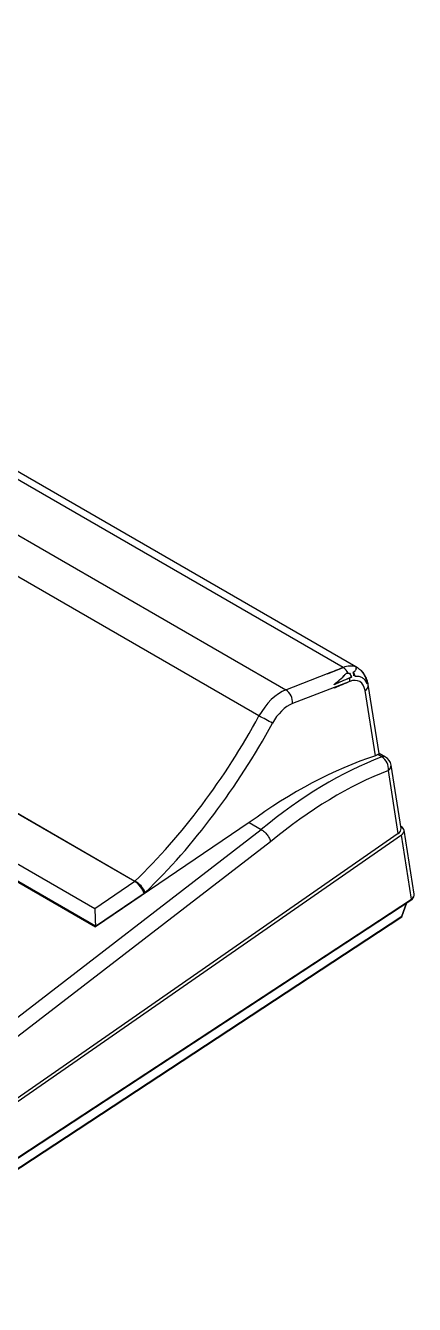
# Model space of a CAD drawing. Header units: millimetres. Extents: x 102 to 710, y 145 to 429.
# Drawn here: x 581.7 to 625.4, y 285.3 to 429 of the extents above; entities that cross this region are included whole.
import ezdxf

# ---------------------------------------------------------------- set-up
doc = ezdxf.new("R2010")
doc.units = ezdxf.units.MM

msp = doc.modelspace()

# ---------------------------------------------------------------- linework, layer by layer
at = {"color": 7, "linetype": 'Continuous', "lineweight": 25}
for p, q in [((617.3856, 356.8715), (492.4625, 428.988)), ((618.805, 356.9444), (494.0307, 428.9751)), ((486.1588, 426.4077), (610.9479, 354.3685)), ((607.921, 351.432), (483.0837, 423.4991)), ((615.6386, 356.1744), (617.3856, 356.8715)), ((618.5219, 356.3376), (618.5527, 355.9487)), ((618.7931, 356.9375), (618.9419, 356.8467)), ((618.9538, 356.8586), (618.8342, 356.9276)), ((619.0913, 356.7556), (619.153, 356.718)), ((619.153, 356.718), (619.188, 356.6977)), ((610.9479, 354.3685), (615.6202, 356.1851)), ((618.1304, 355.3175), (611.6927, 352.8145)), ((615.6202, 356.1851), (615.6386, 356.1744)), ((615.6385, 356.1742), (615.6386, 356.1744)), ((616.3693, 354.9394), (616.3582, 354.9743)), ((618.3076, 355.7709), (618.3076, 355.7708)), ((618.7453, 355.8683), (618.7453, 355.8682)), ((621.4238, 347.2278), (620.1951, 354.9513)), ((616.4002, 354.5505), (616.389, 354.5853)), ((621.0061, 346.9593), (619.8403, 354.2876)), ((621.7126, 346.8299), (621.2647, 347.0884)), ((622.1529, 346.8077), (621.4236, 347.2287)), ((623.5735, 338.2264), (622.4652, 345.2994)), ((623.882, 338.7766), (622.7629, 345.9187)), ((574.9743, 343.8106), (593.9584, 332.8513)), ((575.0031, 343.838), (593.9869, 332.8788)), ((570.498, 340.7743), (589.4831, 329.8144)), ((606.8213, 339.4439), (589.5608, 327.7358)), ((606.8213, 339.4439), (608.1718, 338.6643)), ((555.4624, 298.0651), (608.1745, 338.6628)), ((623.5735, 338.2264), (557.3119, 292.2013)), ((623.9254, 338.0401), (557.6868, 292.031)), ((623.8424, 339.0295), (623.8793, 339.01)), ((625.0516, 330.8531), (623.9254, 338.0401)), ((625.3586, 331.4123), (624.2339, 338.5903)), ((609.2069, 337.2786), (556.4211, 296.6242)), ((574.3658, 336.5077), (589.5608, 327.7358)), ((589.4831, 329.8144), (593.9594, 332.8507)), ((593.9584, 332.8513), (593.9869, 332.8788)), ((557.8775, 286.6944), (625.0012, 330.7292)), ((557.9178, 286.8118), (625.0516, 330.8531)), ((595.0154, 331.4784), (589.5593, 327.7774)), ((595.1378, 331.5965), (595.0154, 331.4784)), ((623.9886, 328.8625), (624.5514, 330.4341)), ((557.6216, 285.3199), (623.9816, 328.8537)), ((557.6627, 285.4274), (623.9671, 328.9247)), ((589.5608, 327.7358), (589.5593, 327.7774))]:
    msp.add_line(p, q, dxfattribs=at)
at = {"color": 8, "linetype": 'Continuous', "lineweight": 25}
for p, q in [((589.5568, 327.8235), (573.6017, 337.0342)), ((623.9671, 328.9247), (624.4942, 330.3966))]:
    msp.add_line(p, q, dxfattribs=at)
at = {"color": 7, "linetype": 'Continuous', "lineweight": 25}
for centre, radius, start, end in [((616.5712, 355.5951), 1.5141, 24.569863, 57.456902), ((618.2835, 355.6972), 1.3409, 49.574229, 67.666015), ((616.5728, 355.4457), 1.5629, 355.295491, 9.252293), ((609.9774, 352.9479), 1.7204, 355.554409, 55.661071), ((570.5069, 281.1328), 79.6354, 60.741671, 61.977546), ((620.8756, 345.468), 1.5985, 353.944259, 58.426585), ((621.5279, 345.7251), 1.25, 8.905875, 60.002688), ((592.5694, 330.4491), 2.8129, 24.07242, 59.740329)]:
    msp.add_arc(centre, radius, start, end, dxfattribs=at)
at = {"color": 8, "linetype": 'Continuous', "lineweight": 25}
for centre, radius, start, end in [((619.4928, 354.9001), 0.7042, 299.571499, 4.144587), ((621.9085, 346.3369), 0.5304, 62.560674, 111.669836), ((622.0773, 345.867), 0.6875, 304.345651, 4.308701), ((624.9204, 330.8342), 0.1325, 307.586809, 8.201759)]:
    msp.add_arc(centre, radius, start, end, dxfattribs=at)
at = {"color": 7, "linetype": 'Continuous', "lineweight": 25}
for centre, major_axis, ratio, start_param, end_param in [((617.2507, 355.7849), (84.0068, 33.5215), 0.01060536, 1.5649587, 1.58575666), ((617.0364, 353.3468), (1.915, 3.5127), 0.59592508, 0.06921691, 0.61753946), ((615.4853, 355.0985), (-0.4633, 1.161), 0.65872825, 5.56630011, 5.58709807), ((614.2881, 354.633), (3.8065, 2.419), 0.20171907, 5.15462654, 5.70601623), ((615.5511, 355.124), (-0.69, 1.0651), 0.5243615, 4.22006624, 4.25137134), ((696.4335, 386.5708), (84.0068, 33.5215), 0.01060536, 2.76721445, 2.82974569), ((617.9161, 352.8794), (1.2886, 2.4307), 0.60418772, 5.60679282, 6.8934732), ((610.5208, 349.9572), (2.3837, 4.3965), 0.59758648, 0.61612184, 1.55931747), ((611.4004, 349.4898), (1.7572, 3.3146), 0.60418772, 0.61028789, 1.55348352), ((581.5993, 366.3674), (23.3874, 44.2177), 0.60484382, 4.21627038, 4.69447819), ((582.479, 365.9001), (24.0145, 45.2994), 0.60418772, 4.21686837, 4.69507618), ((614.2234, 293.0091), (28.1146, 53.0335), 0.60418772, 0.5604069, 0.89472861), ((615.4154, 292.3209), (25.0497, 54.7204), 0.56584945, 0.52143103, 0.86310224), ((620.2827, 346.444), (1.1407, 0.7846), 0.03480103, 5.72489941, 6.26660105), ((616.3527, 291.8951), (24.4262, 53.6351), 0.56553307, 0.520349, 0.86248546), ((622.6363, 338.6522), (1.2496, 0.0912), 0.56799879, 5.51814166, 6.33015733), ((622.9881, 338.4658), (1.2496, 0.0912), 0.56799879, 5.51814166, 7.01935045), ((597.876, 335.5559), (3.9838, 2.6439), 0.19201776, 3.23675865, 3.2378543), ((594.1357, 331.9457), (-0.7901, 0.9733), 0.45454731, 3.8916204, 5.4187869), ((624.1083, 331.3174), (1.2553, 0.0428), 0.5852374, 5.5424402, 6.35445587), ((589.5601, 328.8421), (-0.0534, 1.4738), 0.03772568, 0.8489468, 2.33247666), ((588.6763, 328.2425), (-0.6226, 1.0867), 0.57737279, 3.97451811, 4.01815135), ((623.7794, 329.02), (0.2064, -0.1625), 0.25361114, 6.19845328, 6.94995674)]:
    msp.add_ellipse(centre, major_axis=major_axis, ratio=ratio, start_param=start_param, end_param=end_param, dxfattribs=at)
for points, knots in [([(618.5219, 356.3376), (618.5986, 356.3794), (618.6627, 356.4311), (618.7646, 356.5434), (618.8026, 356.6047), (618.8488, 356.72), (618.8575, 356.7743), (618.8485, 356.8675), (618.8305, 356.9053), (618.802, 356.93)], [0, 0, 0, 0, 0.25, 0.25, 0.5, 0.5, 0.75, 0.75, 1, 1, 1, 1]), ([(618.5219, 356.3376), (618.5986, 356.3794), (618.6627, 356.4311), (618.7646, 356.5434), (618.8026, 356.6047), (618.8488, 356.72), (618.8575, 356.7743), (618.8485, 356.8675), (618.8305, 356.9053), (618.802, 356.93)], [0, 0, 0, 0, 0.25, 0.25, 0.5, 0.5, 0.75, 0.75, 1, 1, 1, 1]), ([(618.7453, 355.8683), (618.7355, 355.8952), (618.7163, 355.9485), (618.6833, 356.0284), (618.6475, 356.1073), (618.6087, 356.1852), (618.5671, 356.2621), (618.537, 356.3125), (618.5219, 356.3376)], [0, 0, 0, 0, 0.17155825, 0.34027602, 0.50679905, 0.67179884, 0.83596559, 1, 1, 1, 1]), ([(619.188, 356.6977), (619.2001, 356.6905), (619.2241, 356.6761), (619.2604, 356.6509), (619.2967, 356.6232), (619.3329, 356.5927), (619.386, 356.5441), (619.4554, 356.4717), (619.5602, 356.3424), (619.6796, 356.161), (619.7907, 355.9449), (619.8813, 355.7283), (619.955, 355.5145), (620.0204, 355.2851), (620.0543, 355.1296), (620.0721, 355.0485)], [0, 0, 0, 0, 0.02479762, 0.04958183, 0.07448016, 0.09961841, 0.12511883, 0.18654153, 0.25058087, 0.36965773, 0.50078991, 0.61004322, 0.72894534, 0.85863754, 1, 1, 1, 1]), ([(619.3546, 356.5668), (619.3662, 356.558), (619.4446, 356.4983), (619.6005, 356.29), (619.831, 355.8933), (619.9818, 355.4521), (620.0485, 355.1539), (620.0721, 355.0485)], [0, 0, 0, 0, 0.02692831, 0.18306973, 0.41056033, 0.79163062, 1, 1, 1, 1]), ([(620.1951, 354.9513), (620.1678, 355.0913), (620.1002, 355.438), (619.8806, 355.9329), (619.6458, 356.31), (619.4679, 356.4557), (619.4407, 356.4781)], [0, 0, 0, 0, 0.24150425, 0.59834593, 0.93849714, 1, 1, 1, 1]), ([(616.3582, 354.9743), (616.6514, 355.2025), (616.9242, 355.4308), (617.3951, 355.8612), (617.5929, 356.063), (617.7443, 356.2412)], [0, 0, 0, 0, 0.5, 0.5, 1, 1, 1, 1]), ([(618.1154, 355.697), (617.8115, 355.5659), (617.2296, 355.315), (616.6475, 355.0608), (616.3693, 354.9394)], [0, 0, 0, 0, 0.52225525, 1, 1, 1, 1]), ([(618.1462, 355.308), (617.8547, 355.1824), (617.2728, 354.9314), (616.6907, 354.6773), (616.4002, 354.5505)], [0, 0, 0, 0, 0.5008652, 1, 1, 1, 1]), ([(618.0853, 356.2268), (618.1322, 356.1524), (618.174, 356.0771), (618.2481, 355.925), (618.2806, 355.8476), (618.3076, 355.7709)], [0, 0, 0, 0, 0.5, 0.5, 1, 1, 1, 1]), ([(618.0853, 356.2268), (618.0984, 356.2056), (618.1245, 356.1634), (618.1609, 356.0991), (618.195, 356.0343), (618.2269, 355.9691), (618.2563, 355.9034), (618.2835, 355.8371), (618.2996, 355.793), (618.3076, 355.7709)], [0, 0, 0, 0, 0.14275038, 0.28474746, 0.42646463, 0.56837802, 0.71096184, 0.85468364, 1, 1, 1, 1]), ([(620.0721, 355.0485), (620.0438, 355.1206), (620.0117, 355.1886), (619.9394, 355.3165), (619.8991, 355.3766), (619.7675, 355.5422), (619.6666, 355.632), (619.4394, 355.772), (619.3116, 355.822), (619.041, 355.8773), (618.8973, 355.8835), (618.7453, 355.8683)], [0, 0, 0, 0, 0.125, 0.125, 0.25, 0.25, 0.5, 0.5, 0.75, 0.75, 1, 1, 1, 1]), ([(620.0721, 355.0485), (620.0623, 355.0725), (620.0429, 355.1203), (620.0104, 355.1884), (619.9755, 355.2539), (619.9381, 355.3163), (619.8981, 355.3758), (619.8275, 355.4697), (619.7175, 355.5867), (619.5559, 355.7073), (619.3757, 355.7972), (619.2009, 355.8486), (619.0391, 355.8724), (618.8953, 355.8794), (618.7954, 355.872), (618.7453, 355.8683)], [0, 0, 0, 0, 0.04181493, 0.08352291, 0.12517406, 0.1668187, 0.20850716, 0.25028962, 0.37496397, 0.49981624, 0.62500591, 0.75049814, 0.83351843, 0.91655808, 1, 1, 1, 1]), ([(608.1745, 338.6628), (608.235, 338.6327), (608.2951, 338.5973), (608.4146, 338.5161), (608.4745, 338.4699), (608.5905, 338.3689), (608.6463, 338.3147), (608.7533, 338.1989), (608.805, 338.1368), (608.8998, 338.0097), (608.9433, 337.9444), (609.0226, 337.8104), (609.0582, 337.7418), (609.1185, 337.6068), (609.1437, 337.5397), (609.1837, 337.4063), (609.1983, 337.3405), (609.2069, 337.2786)], [0, 0, 0, 0, 0.125, 0.125, 0.25, 0.25, 0.375, 0.375, 0.5, 0.5, 0.625, 0.625, 0.75, 0.75, 0.875, 0.875, 1, 1, 1, 1]), ([(625.0012, 330.7292), (625.0574, 330.7707), (625.2018, 330.8774), (625.3406, 331.0994), (625.3908, 331.3311), (625.3435, 331.4434), (625.3321, 331.4703)], [0, 0, 0, 0, 0.22501285, 0.57825791, 0.89911484, 1, 1, 1, 1])]:
    msp.add_open_spline(points, degree=3, knots=knots, dxfattribs=at)
for points in [[(618.7453, 355.8683), (618.69, 356.0264), (618.6167, 356.183), (618.5219, 356.3376)], [(618.802, 356.93), (618.7992, 356.9324), (618.7962, 356.935), (618.7931, 356.9375)], [(617.7443, 356.2412), (617.8139, 356.2318), (617.8817, 356.2258), (617.9481, 356.2247)], [(617.7443, 356.2412), (617.8139, 356.2318), (617.8817, 356.2258), (617.9481, 356.2247)], [(617.9481, 356.2247), (617.995, 356.2238), (618.0407, 356.2244), (618.0853, 356.2268)], [(617.9481, 356.2247), (617.995, 356.2238), (618.0407, 356.2244), (618.0853, 356.2268)], [(618.3076, 355.7709), (618.244, 355.7494), (618.1799, 355.7248), (618.1154, 355.697)], [(618.3076, 355.7709), (618.2757, 355.7597), (618.212, 355.7374), (618.1476, 355.7105), (618.1154, 355.697)], [(621.2647, 347.0884), (621.1981, 347.0369), (621.1117, 346.994), (621.0061, 346.9593)], [(608.1745, 338.6628), (608.1736, 338.6633), (608.1727, 338.6638), (608.1718, 338.6643)]]:
    msp.add_open_spline(points, degree=3, dxfattribs=at)

doc.saveas('drawing.dxf')
